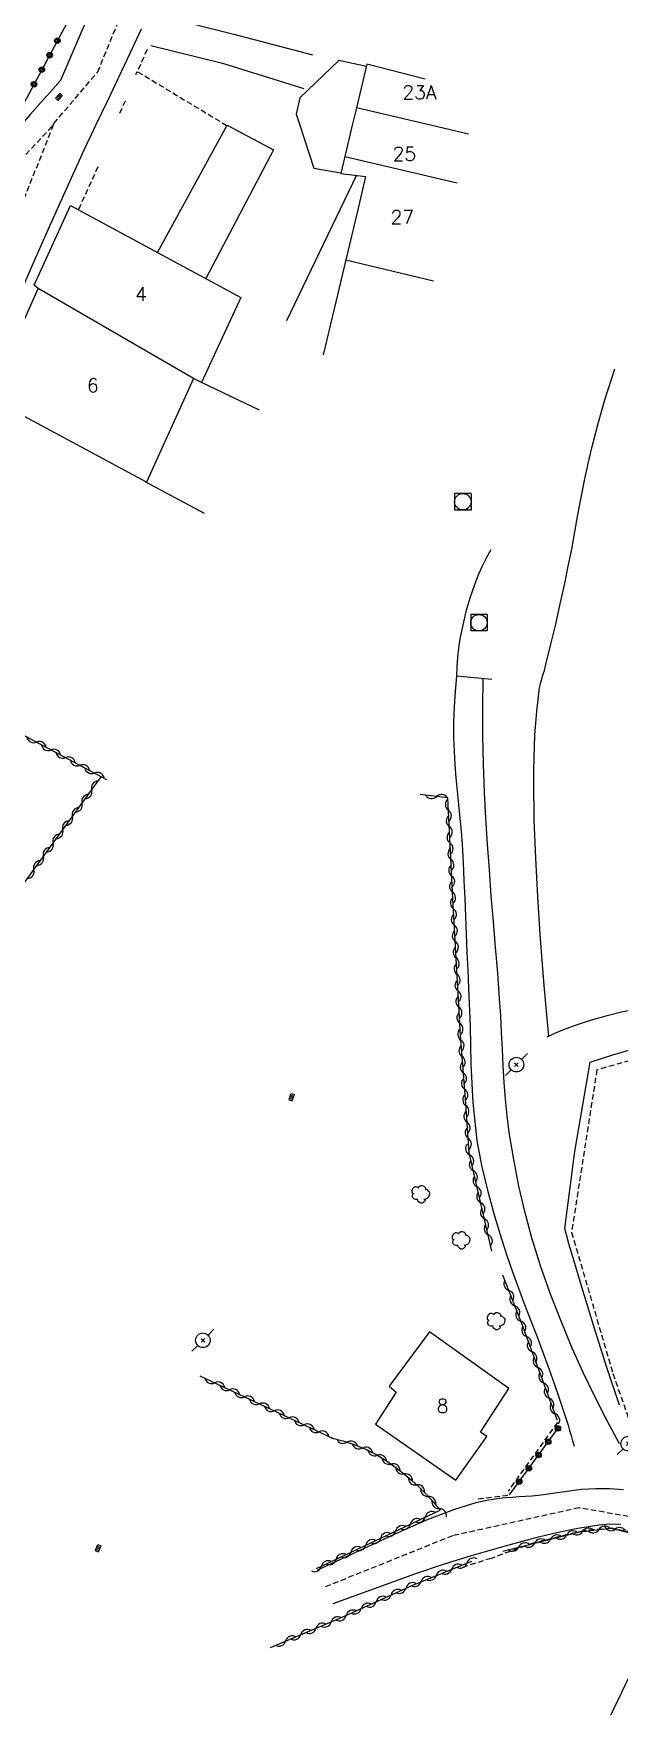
# Model space of a CAD drawing. Header units: millimetres. Extents: x 200000 to 201001, y 52999 to 54001.
# Drawn here: x 200491.6 to 200545.1, y 53526.8 to 53679.4 of the extents above; entities that cross this region are included whole.
import ezdxf
from ezdxf.enums import TextEntityAlignment as Align

# ---------------------------------------------------------------- set-up
doc = ezdxf.new("R2010")
doc.units = ezdxf.units.MM
doc.linetypes.add('DASHED', pattern=[0.75, 0.5, -0.25])
doc.layers.get('0').update_dxf_attribs({"linetype": 'CONTINUOUS'})
for name, color, linetype in [('W0001', 6, 'DASHED'), ('W0008', 7, 'CONTINUOUS'), ('W0017', 7, 'CONTINUOUS'), ('W0071', 7, 'CONTINUOUS'), ('W0101', 7, 'CONTINUOUS'), ('W0104', 1, 'CONTINUOUS'), ('W0112', 1, 'DASHED'), ('W0211', 2, 'CONTINUOUS'), ('W0214', 2, 'CONTINUOUS'), ('W0300', 7, 'CONTINUOUS'), ('W0310', 3, 'CONTINUOUS'), ('W0322', 7, 'CONTINUOUS'), ('W0323', 7, 'CONTINUOUS'), ('W0401', 7, 'CONTINUOUS'), ('W0420', 7, 'CONTINUOUS'), ('W0473', 7, 'CONTINUOUS'), ('W0991', 7, 'CONTINUOUS'), ('W1102', 7, 'CONTINUOUS')]:
    doc.layers.add(name, color=color, linetype=linetype)
doc.styles.get("Standard").update_dxf_attribs({"font": 'romans.shx', "width": 0.85})

# ---------------------------------------------------------------- blocks, each defined once
blk = doc.blocks.new('T420')
for p, q in [((0.75, 0.75), (-0.75, 0.75)), ((-0.75, 0.75), (-0.75, -0.75)), ((0.75, 0.75), (0.75, -0.75)), ((0.75, -0.75), (-0.75, -0.75))]:
    blk.add_line(p, q)
blk.add_ellipse((0, 0), major_axis=(-0.53, 0.53), ratio=1, start_param=3.926991, end_param=10.210176)
blk = doc.blocks.new('T473')
for p, q in [((-0.166667, 0.166667), (0.166667, -0.166667)), ((-0.166667, -0.166667), (0.166667, 0.166667)), ((0.500001, 0.500001), (1.000002, 1.000002)), ((-1.000002, -1.000002), (-0.500001, -0.500001))]:
    blk.add_line(p, q)
blk.add_ellipse((0, 0), major_axis=(0.471405, 0.471405), ratio=1, start_param=5.4977871438, end_param=11.780972451)
blk = doc.blocks.new('T401')
for p, q in [((-0.3, 0.3), (0, 0.3)), ((-0.3, -0.25), (-0.3, 0.3)), ((-0.3, 0.15), (0, 0.15)), ((-0.3, 0), (0, 0)), ((0, 0.3), (0, -0.25)), ((-0.3, -0.15), (0, -0.15)), ((-0.3, -0.25), (-0.3, -0.3)), ((-0.3, -0.3), (0, -0.3)), ((0, -0.3), (0, -0.25))]:
    blk.add_line(p, q)
blk = doc.blocks.new('T300')
for p, q in [((-0.8, 0.51), (-0.86, 0.34)), ((-0.86, 0.34), (-0.86, 0.17)), ((-0.86, 0.17), (-0.74, 0.06)), ((-0.69, 0.63), (-0.8, 0.51)), ((-0.8, -0.06), (-0.74, 0.06)), ((-0.74, 0.06), (-0.69, 0.11)), ((-0.57, 0.69), (-0.69, 0.63)), ((-0.46, 0.69), (-0.57, 0.69)), ((-0.29, 0.63), (-0.46, 0.69)), ((-0.29, 0.63), (-0.17, 0.74)), ((-0.23, 0.57), (-0.29, 0.63)), ((-0.17, 0.74), (-0.06, 0.8)), ((-0.06, 0.8), (0.06, 0.8)), ((0.06, 0.8), (0.23, 0.74)), ((0.23, 0.74), (0.34, 0.63)), ((0.34, 0.63), (0.4, 0.51)), ((0.46, 0.46), (0.34, 0.46)), ((0.4, 0.51), (0.4, 0.46)), ((0.57, 0.4), (0.46, 0.46)), ((0.57, 0.4), (0.69, 0.29)), ((0.69, 0.29), (0.74, 0.17)), ((0.74, 0.06), (0.69, -0.17)), ((0.74, 0.17), (0.74, 0.06)), ((-0.8, -0.17), (-0.8, -0.06)), ((-0.8, -0.23), (-0.8, -0.17)), ((-0.74, -0.34), (-0.8, -0.23)), ((-0.69, -0.4), (-0.74, -0.34)), ((-0.51, -0.46), (-0.69, -0.4)), ((-0.4, -0.46), (-0.51, -0.46)), ((-0.4, -0.46), (-0.34, -0.46)), ((-0.34, -0.46), (-0.34, -0.4)), ((-0.34, -0.51), (-0.34, -0.46)), ((-0.29, -0.63), (-0.34, -0.51)), ((-0.17, -0.74), (-0.29, -0.63)), ((-0.06, -0.8), (-0.17, -0.74)), ((0.06, -0.8), (-0.06, -0.8)), ((0.17, -0.74), (0.06, -0.8)), ((0.23, -0.69), (0.17, -0.74)), ((0.29, -0.46), (0.23, -0.46)), ((0.29, -0.63), (0.23, -0.69)), ((0.46, -0.4), (0.29, -0.46)), ((0.34, -0.51), (0.29, -0.63)), ((0.34, -0.51), (0.34, -0.46)), ((0.57, -0.34), (0.46, -0.4)), ((0.63, -0.29), (0.57, -0.34)), ((0.69, -0.17), (0.63, -0.29))]:
    blk.add_line(p, q)
blk = doc.blocks.new('t323o')
at = {"color": 0, "linetype": 'Continuous'}
for radius in [0.25, 0.15]:
    blk.add_circle((0, 0), radius, dxfattribs=at)
blk = doc.blocks.new('t310o')
at = {"color": 0, "linetype": 'Continuous'}
for centre, start, end in [((-0.5, 0.38), 216.8699, 323.1304), ((0.5, -0.37), 36.8699, 143.1303)]:
    blk.add_arc(centre, 0.625, start, end, dxfattribs=at)
blk = doc.blocks.new('t322o')
at = {"color": 0, "linetype": 'Continuous'}
for radius in [0.25, 0.15]:
    blk.add_circle((0, 0), radius, dxfattribs=at)

msp = doc.modelspace()

# ---------------------------------------------------------------- linework, layer by layer
at = {"layer": 'W0001'}
for points in [[(200493.43, 53671), (200493.49, 53671.16), (200497.49, 53675.85), (200504.6, 53693.27), (200511.1, 53708.71), (200518.19, 53724.26), (200524.66, 53738.62), (200532.84, 53756.79), (200546.05, 53784.09)], [(200493.43, 53671), (200483.32, 53645.61), (200473.79, 53624.76), (200465.64, 53609.04), (200452.22, 53590.07), (200438.06, 53569.55), (200422.55, 53549.36), (200410.02, 53532.75), (200396.46, 53514.7), (200378.73, 53490.96), (200365.4, 53473.45), (200352.88, 53456.19)], [(200361.89, 53595.68), (200372.95, 53588.66), (200376.82, 53583.86), (200376.72, 53570.06), (200375.78, 53556.93), (200377.81, 53547.68), (200383.57, 53544.35), (200395.75, 53560.48), (200405.18, 53574.45), (200414.98, 53587), (200426.97, 53600.23), (200438.98, 53612.77), (200453.73, 53628.8), (200465.48, 53641.54), (200479.18, 53655.68), (200493.43, 53671)], [(200590.6, 53531.29), (200577.03, 53532.85), (200562.16, 53536.98), (200550.35, 53543.32), (200541.42, 53544.9), (200529.85, 53542.35), (200518.25, 53537.69), (200518.25, 53537.69), (200518.25, 53537.69), (200518.25, 53537.69)]]:
    msp.add_lwpolyline(points, dxfattribs=at)
at = {"layer": 'W0008'}
for points in [[(200496.82, 53681.43), (200495.45, 53678.25), (200494.09, 53675.06)], [(200497.32, 53671), (200498.37, 53673.19), (200499.42, 53675.38), (200500.46, 53677.57), (200501.48, 53679.78)], [(200494.09, 53675.06), (200493.19, 53674.04), (200492.28, 53673.02), (200491.37, 53672.01), (200490.46, 53671)], [(200490.4, 53655.66), (200491.71, 53658.64), (200493.03, 53661.61), (200494.36, 53664.58), (200495.7, 53667.54), (200496.1, 53668.41), (200496.5, 53669.27), (200496.91, 53670.14), (200497.32, 53671)], [(200533.34, 53632.28), (200532.92, 53631.5), (200532.53, 53630.71), (200532.17, 53629.89), (200531.85, 53629.07), (200531.44, 53627.87), (200531.08, 53626.64), (200530.78, 53625.41), (200530.53, 53624.16), (200530.4, 53623.32), (200530.3, 53622.47), (200530.24, 53621.61), (200530.22, 53620.75)], [(200533.44, 53620.45), (200530.22, 53620.75)], [(200545.46, 53546.55), (200544.2, 53546.62), (200542.93, 53546.64), (200542.27, 53546.61), (200541.61, 53546.56), (200540.96, 53546.48), (200540.3, 53546.39), (200539.65, 53546.29), (200539, 53546.2), (200538.35, 53546.1), (200537.69, 53546.03), (200537.1, 53545.97), (200536.51, 53545.93), (200535.92, 53545.89), (200535.33, 53545.85), (200534.73, 53545.81), (200534.14, 53545.75), (200533.55, 53545.67), (200532.97, 53545.57), (200531.97, 53545.34), (200530.99, 53545.06), (200530.02, 53544.74), (200529.07, 53544.39), (200527.54, 53543.79), (200526.03, 53543.14), (200524.54, 53542.46), (200523.05, 53541.77), (200520.56, 53540.61), (200517.53, 53539.2), (200517.53, 53539.2)], [(200518.97, 53536.17), (200518.97, 53536.17), (200518.97, 53536.17), (200518.97, 53536.17), (200526.5, 53538.91), (200526.5, 53538.91), (200529.03, 53539.75), (200531.58, 53540.54), (200534.14, 53541.28), (200535.91, 53541.78), (200537.69, 53542.26), (200539.48, 53542.69), (200541.29, 53543.04), (200542.25, 53543.2), (200543.22, 53543.35), (200544.21, 53543.44), (200545.2, 53543.4)]]:
    msp.add_lwpolyline(points, dxfattribs=at)
at = {"layer": 'W0017'}
for points in [[(200503.49, 53680.92), (200509.89, 53679.3), (200517.08, 53677.4)], [(200502.34, 53678.27), (200508.87, 53676.66), (200516.3, 53674.35)]]:
    msp.add_lwpolyline(points, dxfattribs=at)
at = {"layer": 'W0071'}
for points in [[(200530.22, 53620.75), (200530.09, 53619.35), (200530, 53617.95), (200529.95, 53616.54), (200529.95, 53615.13), (200529.99, 53613.9), (200530.06, 53612.68), (200530.16, 53611.46), (200530.28, 53610.25), (200530.4, 53609.03), (200530.52, 53607.81), (200530.63, 53606.6), (200530.72, 53605.38), (200530.81, 53603.74), (200530.89, 53602.11), (200530.97, 53600.47), (200531.04, 53598.84), (200531.1, 53597.2), (200531.17, 53595.56), (200531.24, 53593.93), (200531.32, 53592.29), (200531.45, 53588.83), (200531.53, 53585.35), (200531.7, 53581.86), (200532.08, 53578.4), (200532.5, 53576.12), (200533.03, 53573.86), (200533.65, 53571.63), (200534.32, 53569.42), (200534.8, 53567.91), (200535.32, 53566.41), (200535.87, 53564.92), (200536.43, 53563.44), (200537, 53561.96), (200537.57, 53560.48), (200538.13, 53559), (200538.67, 53557.51), (200539.11, 53556.25), (200539.55, 53554.98), (200539.98, 53553.71), (200540.39, 53552.44), (200540.53, 53551.96), (200540.67, 53551.48), (200540.81, 53551), (200540.94, 53550.52)], [(200545.08, 53550.74), (200543.92, 53552.88), (200542.82, 53555.05), (200541.77, 53557.25), (200540.78, 53559.47), (200539.76, 53561.91), (200538.8, 53564.37), (200537.92, 53566.87), (200537.13, 53569.39), (200536.47, 53571.79), (200535.91, 53574.22), (200535.43, 53576.66), (200535.03, 53579.12), (200534.84, 53580.64), (200534.69, 53582.16), (200534.57, 53583.68), (200534.48, 53585.21), (200534.41, 53586.74), (200534.33, 53588.26), (200534.25, 53589.79), (200534.15, 53591.31), (200533.97, 53593.66), (200533.78, 53596.02), (200533.58, 53598.37), (200533.39, 53600.72), (200533.21, 53603.08), (200533.04, 53605.43), (200532.89, 53607.79), (200532.78, 53610.15), (200532.68, 53612.74), (200532.63, 53615.34), (200532.62, 53617.93), (200532.64, 53620.53)]]:
    msp.add_lwpolyline(points, dxfattribs=at)
at = {"layer": 'W0101'}
for points in [[(200527.35, 53675.19), (200522.04, 53676.56), (200521.09, 53672.57)], [(200521.09, 53672.57), (200520.71, 53671)], [(200520.71, 53671), (200520.02, 53668.13)], [(200520.02, 53668.13), (200519.66, 53666.59), (200521.92, 53666.33), (200521.17, 53663.16)], [(200492.04, 53656.1), (200491.68, 53656.39), (200495, 53663.66)], [(200495, 53663.66), (200510.53, 53655.29), (200506.96, 53647.52)], [(200521.17, 53663.16), (200520.12, 53658.71)], [(200520.12, 53658.71), (200519.06, 53654.26)], [(200487.63, 53646.12), (200492.04, 53656.1)], [(200519.06, 53654.26), (200518.06, 53650.05), (200518.06, 53650.05)], [(200506.22, 53647.88), (200501.95, 53638.45)], [(200506.96, 53647.52), (200506.22, 53647.88)], [(200501.95, 53638.45), (200487.63, 53646.12)]]:
    msp.add_lwpolyline(points, dxfattribs=at)
for points in [[(200522.84, 53552.52), (200530.16, 53547.43), (200532.98, 53551.41), (200532.41, 53551.81), (200534.99, 53555.79), (200527.75, 53560.96), (200524.06, 53556), (200524.71, 53555.44)], [(200547, 53531.65), (200551.37, 53529.56), (200552.07, 53531.1), (200555.8, 53529.4), (200555.1, 53527.78), (200559.56, 53525.53), (200555.7, 53516.78), (200551.08, 53519.03), (200550.31, 53517.33), (200546.58, 53519.03), (200547.35, 53520.65), (200542.89, 53523.06)]]:
    msp.add_lwpolyline(points, close=True, dxfattribs=at)
at = {"layer": 'W0104'}
for points in [[(200521.99, 53676.35), (200519.48, 53676.9), (200515.91, 53673.5), (200515.58, 53672.01), (200515.91, 53671)], [(200502.95, 53659.37), (200509.3, 53670.99), (200513.51, 53668.74), (200507.35, 53657.01)], [(200515.91, 53671), (200517.21, 53667.09), (200519.67, 53666.64)], [(200521.08, 53666.43), (200514.7, 53653.14)], [(200512.23, 53645), (200506.96, 53647.52)], [(200507.24, 53635.57), (200501.89, 53638.45), (200501.95, 53638.45)]]:
    msp.add_lwpolyline(points, dxfattribs=at)
at = {"layer": 'W0112'}
for points in [[(200502.01, 53677.89), (200500.94, 53675.59)], [(200501.13, 53675.87), (200509.21, 53671)], [(200500, 53673.2), (200499.46, 53672.02)], [(200509.21, 53671), (200509.28, 53670.96)], [(200497.5, 53667.19), (200495.72, 53663.27)], [(200551.09, 53587.08), (200543.02, 53584.85), (200540.71, 53570.02), (200544.48, 53557.15), (200546.51, 53551.32), (200547.24, 53550.85)], [(200539.42, 53552.68), (200534.92, 53546.43)], [(200532.18, 53545.72), (200535.05, 53546.07)], [(200553.77, 53537.65), (200548.79, 53541.32), (200546.22, 53542.66), (200544.31, 53543.03), (200541.83, 53542.81), (200537.22, 53541.69), (200533.37, 53540.29), (200531.01, 53539.55)]]:
    msp.add_lwpolyline(points, dxfattribs=at)
at = {"layer": 'W0211'}
for points in [[(200538.64, 53587.88), (200538.41, 53590.2), (200538.2, 53592.53), (200538.02, 53594.85), (200537.86, 53597.18), (200537.64, 53600.66), (200537.44, 53604.15), (200537.3, 53607.64), (200537.27, 53611.13), (200537.28, 53612.2), (200537.3, 53613.27), (200537.33, 53614.33), (200537.37, 53615.4), (200537.44, 53616.47), (200537.53, 53617.54), (200537.65, 53618.61), (200537.8, 53619.67), (200537.85, 53619.94), (200537.92, 53620.21), (200537.99, 53620.48), (200538.07, 53620.74), (200538.15, 53621.01), (200538.23, 53621.27), (200538.3, 53621.54), (200538.37, 53621.8), (200538.83, 53623.65), (200539.26, 53625.5), (200539.68, 53627.35), (200540.09, 53629.21), (200540.41, 53630.77), (200540.72, 53632.33), (200541, 53633.9), (200541.29, 53635.46), (200541.58, 53637.03), (200541.88, 53638.59), (200542.22, 53640.15), (200542.58, 53641.7), (200543.13, 53643.79), (200543.72, 53645.87), (200544.37, 53647.93), (200544.65, 53648.77)], [(200542.4, 53585.55), (200544.47, 53586.21), (200546.55, 53586.82), (200548.65, 53587.36), (200550.77, 53587.85), (200553.51, 53588.39), (200556.27, 53588.86), (200559.04, 53589.26), (200561.83, 53589.57)], [(200541, 53577.39), (200542.4, 53585.55)], [(200540.1, 53570.36), (200541, 53577.39)], [(200545.07, 53554.26), (200543.93, 53557.7), (200542.83, 53561.16), (200541.76, 53564.62), (200540.72, 53568.09), (200540.55, 53568.66), (200540.4, 53569.22), (200540.24, 53569.79), (200540.1, 53570.36)]]:
    msp.add_lwpolyline(points, dxfattribs=at)
at = {"layer": 'W0214'}
msp.add_lwpolyline([(200561.83, 53589.57), (200560.05, 53590.05), (200558.25, 53590.42), (200556.44, 53590.69), (200554.61, 53590.85), (200552.62, 53590.9), (200550.63, 53590.82), (200548.66, 53590.64), (200546.69, 53590.37), (200545.25, 53590.09), (200543.83, 53589.74), (200542.42, 53589.33), (200541.03, 53588.88), (200540.38, 53588.65), (200539.73, 53588.39), (200539.09, 53588.12), (200538.45, 53587.82)], dxfattribs=at)
at = {"layer": 'W0310'}
for points in [[(200477.45, 53622.7), (200486.9, 53617.39), (200498.28, 53611.33)], [(200481.97, 53589.74), (200490.11, 53600.97), (200497.81, 53611.58)], [(200529.42, 53609.64), (200526.9, 53609.95)], [(200533.45, 53568.32), (200531.38, 53577.27), (200531.06, 53581.76), (200530.59, 53587.98), (200529.89, 53600.43), (200529.42, 53609.64)], [(200539.42, 53552.86), (200536.21, 53561.61), (200534.45, 53566.13)], [(200506.81, 53556.93), (200518.97, 53551.22)], [(200518.79, 53551.29), (200519.85, 53551.01), (200520.89, 53550.66), (200521.9, 53550.24), (200522.89, 53549.75), (200523.74, 53549.24), (200524.56, 53548.67), (200525.34, 53548.05), (200526.1, 53547.41), (200526.8, 53546.78), (200527.47, 53546.11), (200528.11, 53545.42), (200528.73, 53544.7)], [(200517.45, 53539.37), (200517.45, 53539.37), (200517.45, 53539.37), (200528.73, 53544.7)], [(200534.44, 53540.96), (200541.46, 53542.7), (200544.29, 53543.04), (200546.55, 53542.5), (200548.89, 53541.1), (200553.7, 53537.14)], [(200513.25, 53532.17), (200519.8, 53534.92), (200526.22, 53537.86), (200531.62, 53540.04)]]:
    msp.add_lwpolyline(points, dxfattribs=at)
at = {"layer": 'W0322'}
msp.add_lwpolyline([(200489.22, 53671), (200490.23, 53672.08), (200491.04, 53673.53), (200495.36, 53681.59), (200497.69, 53686.76)], dxfattribs=at)
at = {"layer": 'W0323'}
msp.add_lwpolyline([(200535.05, 53546.07), (200539.55, 53552.26)], dxfattribs=at)
at = {"layer": 'W1102'}
for points in [[(200527.83, 53671), (200521.09, 53672.57)], [(200531.32, 53670.19), (200527.83, 53671)], [(200520.02, 53668.13), (200530.29, 53665.73)], [(200520.12, 53658.71), (200528.13, 53656.79)], [(200506.22, 53647.88), (200492.04, 53656.1)]]:
    msp.add_lwpolyline(points, dxfattribs=at)

# ---------------------------------------------------------------- block references
at = {"layer": 'W0300'}
for p in [(200527.01, 53573.48), (200530.68, 53569.29), (200533.87, 53561.92)]:
    msp.add_blockref('T300', p, dxfattribs=at)
at = {"layer": 'W0310'}
for p, rotation in [((200491.9, 53614.73), 331.9670147595942), ((200493.22, 53614.02), 331.9670147595942), ((200494.55, 53613.32), 331.9670147595942), ((200495.87, 53612.61), 331.9670147595942), ((200497.19, 53611.91), 331.9670147595942), ((200496.94, 53610.38), 54.02339167878088), ((200496.06, 53609.16), 54.02339167878088), ((200528.39, 53609.77), 172.900160000181), ((200529.48, 53608.53), 92.8763599142682), ((200494.3, 53606.74), 54.02339167878088), ((200495.18, 53607.95), 54.02339167878088), ((200529.56, 53607.03), 92.8763599142682), ((200493.42, 53605.52), 54.02339167878088), ((200529.63, 53605.53), 92.8763599142682), ((200492.54, 53604.31), 54.02339167878088), ((200529.71, 53604.03), 92.8763599142682), ((200491.66, 53603.1), 54.02339167878088), ((200529.78, 53602.54), 92.8763599142682), ((200529.86, 53601.04), 92.8763599142682), ((200529.94, 53599.54), 93.22368236925229), ((200530.02, 53598.04), 93.22368236925229), ((200530.11, 53596.54), 93.22368236925229), ((200530.19, 53595.05), 93.22368236925229), ((200530.28, 53593.55), 93.22368236925229), ((200530.36, 53592.05), 93.22368236925229), ((200530.44, 53590.55), 93.22368236925229), ((200530.53, 53589.06), 93.22368236925229), ((200530.62, 53587.56), 94.32052004615039), ((200530.73, 53586.06), 94.32052004615039), ((200530.85, 53584.57), 94.32052004615039), ((200530.96, 53583.07), 94.32052004615039), ((200531.07, 53581.58), 94.08017075795411), ((200531.18, 53580.08), 94.08017075795411), ((200531.29, 53578.58), 94.08017075795411), ((200531.42, 53577.09), 103.0633498120071), ((200531.76, 53575.63), 103.0633498120071), ((200532.1, 53574.17), 103.0633498120071), ((200532.44, 53572.71), 103.0633498120071), ((200532.78, 53571.25), 103.0633498120071), ((200533.12, 53569.79), 103.0633498120071), ((200535, 53564.73), 111.2376612511562), ((200535.54, 53563.33), 111.2376612511562), ((200536.08, 53561.93), 111.2376612511562), ((200536.61, 53560.53), 110.1580493088914), ((200537.12, 53559.12), 110.1580493088914), ((200537.64, 53557.71), 110.1580493088914), ((200538.16, 53556.3), 110.1580493088914), ((200508.16, 53556.3), 334.8574196768341), ((200509.52, 53555.66), 334.8574196768341), ((200510.88, 53555.02), 334.8574196768341), ((200538.67, 53554.89), 110.1580493088914), ((200512.24, 53554.38), 334.8574196768341), ((200513.6, 53553.75), 334.8574196768341), ((200539.19, 53553.49), 110.1580493088914), ((200514.95, 53553.11), 334.8574196768341), ((200516.31, 53552.47), 334.8574196768341), ((200517.67, 53551.83), 334.8574196768341), ((200520.23, 53550.88), 341.2870031817253), ((200521.63, 53550.35), 337.4417176693777), ((200522.98, 53549.69), 329.2893694578618), ((200524.24, 53548.89), 324.9898868488127), ((200525.43, 53547.98), 319.8066613412076), ((200526.56, 53546.99), 317.7979986027645), ((200527.63, 53545.94), 312.8498246585161), ((200528.63, 53544.82), 310.3757413142349), ((200526.01, 53543.42), 25.30458068952827), ((200527.37, 53544.06), 25.30458068952827), ((200521.94, 53541.5), 25.30458068952827), ((200523.3, 53542.14), 25.30458068952827), ((200524.66, 53542.78), 25.30458068952827), ((200537.35, 53541.68), 13.9517619668726), ((200538.8, 53542.04), 13.9517619668726), ((200540.26, 53542.41), 13.9517619668726), ((200541.72, 53542.74), 6.837978251669067), ((200543.21, 53542.91), 6.837978251669067), ((200544.69, 53542.95), 346.6382849722089), ((200519.23, 53540.21), 25.30458068952827), ((200520.59, 53540.86), 25.30458068952827), ((200531.16, 53539.86), 21.97691051156571), ((200535.89, 53541.32), 13.9517619668726), ((200517.88, 53539.57), 25.30458068952827), ((200528.38, 53538.74), 21.97691051156571), ((200529.77, 53539.3), 21.97691051156571), ((200524.25, 53536.96), 24.65058472265698), ((200525.61, 53537.58), 24.65058472265698), ((200526.99, 53538.17), 21.97691051156571), ((200521.52, 53535.71), 24.65058472265698), ((200522.89, 53536.33), 24.65058472265698), ((200517.4, 53533.91), 22.76010491923439), ((200518.78, 53534.49), 22.76010491923439), ((200520.16, 53535.08), 24.65058472265698), ((200514.63, 53532.75), 22.76010491923439), ((200516.01, 53533.33), 22.76010491923439)]:
    msp.add_blockref('t310o', p, dxfattribs=dict(at, rotation=rotation))
at = {"layer": 'W0322', "rotation": 61.78533563587089}
for p in [(200493.81, 53678.7), (200492.39, 53676.06), (200493.1, 53677.38), (200491.68, 53674.73)]:
    msp.add_blockref('t322o', p, dxfattribs=at)
at = {"layer": 'W0323', "rotation": 53.97152589483427}
for p in [(200538.58, 53550.92), (200539.46, 53552.14), (200537.7, 53549.71), (200536.81, 53548.5), (200535.93, 53547.29)]:
    msp.add_blockref('t323o', p, dxfattribs=at)
at = {"layer": 'W0401'}
for p, rotation in [((200493.82, 53673.68), 138.4304664947273), ((200515.31, 53582.31), 341.3199141483516), ((200497.66, 53541.15), 336.1871294399246)]:
    msp.add_blockref('T401', p, dxfattribs=dict(at, rotation=rotation))
at = {"layer": 'W0420'}
for p in [(200530.79, 53636.65), (200532.26, 53625.62)]:
    msp.add_blockref('T420', p, dxfattribs=at)
at = {"layer": 'W0473'}
for p in [(200535.68, 53585.32), (200507.08, 53560.18), (200545.88, 53550.75)]:
    msp.add_blockref('T473', p, dxfattribs=at)

# ---------------------------------------------------------------- texts
at = {"layer": 'W0991'}
for s, p in [('23A', (200526.83, 53674)), ('25', (200525.46, 53668.38)), ('27', (200525.27, 53662.61)), ('4', (200501.44, 53655.59)), ('6', (200497.04, 53647.27)), ('8', (200528.94, 53554.19))]:
    msp.add_text(s, height=1.25, dxfattribs=at).set_placement(p, align=Align.MIDDLE_CENTER)

doc.saveas('drawing.dxf')
